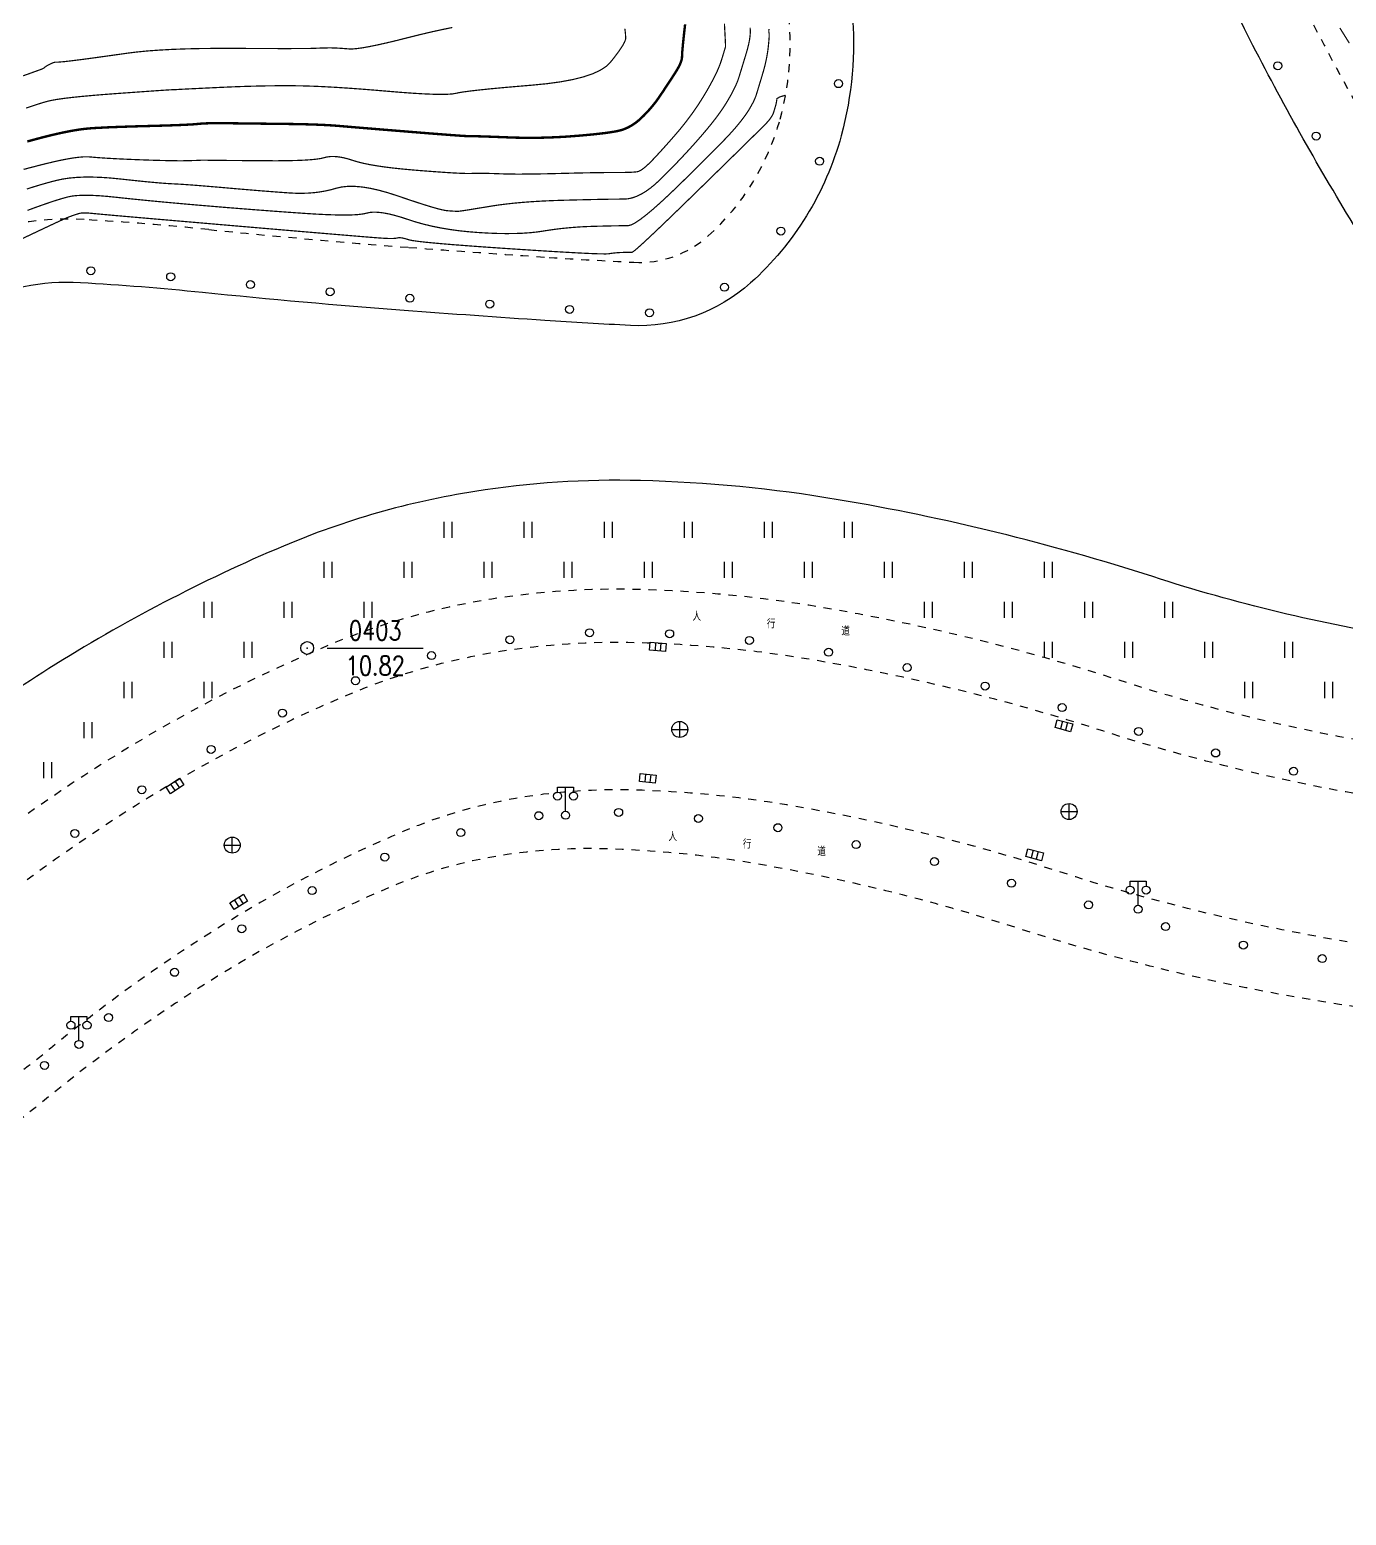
# Model space of a CAD drawing. Extents: x 1059 to 1761, y 608 to 1213.
# Drawn here: x 1209.6 to 1291.8, y 609 to 701.8 of the extents above; entities that cross this region are included whole.
import ezdxf
from ezdxf.enums import TextEntityAlignment as Align

# ---------------------------------------------------------------- set-up
doc = ezdxf.new("R2010")
doc.units = 0
doc.header["$LTSCALE"] = 0.5
doc.header["$PDSIZE"] = 0.2
doc.linetypes.add('X6', pattern=[2, 1, -1])
doc.layers.get('0').update_dxf_attribs({"linetype": 'CONTINUOUS'})
for name, color, linetype in [('DGX', 2, 'CONTINUOUS'), ('DLDW', 11, 'CONTINUOUS'), ('DLSS', 4, 'CONTINUOUS'), ('GXYZ', 2, 'CONTINUOUS'), ('KZD', 1, 'CONTINUOUS'), ('SXSS', 5, 'CONTINUOUS'), ('ZBTZ', 3, 'CONTINUOUS')]:
    doc.layers.add(name, color=color, linetype=linetype)
doc.styles.add('HZ', font='rs.shx', dxfattribs={"width": 0.8, "bigfont": 'hztxt.shx'})

# ---------------------------------------------------------------- blocks, each defined once
blk = doc.blocks.new('gc043')
for p, q in [((-1, 0), (1, 0)), ((0, -1), (0, 1))]:
    blk.add_line(p, q)
blk.add_circle((0, 0), 1)
blk = doc.blocks.new('gc041')
for p, q in [((-1, 0.5), (1, 0.5)), ((-1, -0.5), (-1, 0.5)), ((-0.33, 0.5), (-0.33, -0.5)), ((0.33, 0.5), (0.33, -0.5)), ((1, 0.5), (1, -0.5)), ((1, -0.5), (-1, -0.5))]:
    blk.add_line(p, q)
blk = doc.blocks.new('gc170')
at = {"linetype": 'Continuous'}
blk.add_circle((0, 0), 0.5, dxfattribs=at)
blk = doc.blocks.new('gc117')
blk.add_circle((0, 0), 0.8)
blk.add_point((0, 0))
blk = doc.blocks.new('gc121')
for p, q in [((-0.5, -1), (-0.5, 1)), ((0.5, -1), (0.5, 1))]:
    blk.add_line(p, q)
blk = doc.blocks.new('gc097')
for p, q in [((-1, 2.9), (-1, 3.5)), ((-1, 3.5), (1, 3.5)), ((0, 0.5), (0, 3.5)), ((1, 3.5), (1, 2.9))]:
    blk.add_line(p, q)
for centre in [(-1, 2.4), (1, 2.4), (0, 0)]:
    blk.add_circle(centre, 0.5)

msp = doc.modelspace()

# ---------------------------------------------------------------- linework, layer by layer
at = {"layer": 'DGX', "linetype": 'Continuous', "const_width": 0.075}
for points in [[(1236.006, 701.928), (1235.384, 701.802), (1234.723, 701.657), (1234.023, 701.492), (1233.284, 701.307), (1232.562, 701.125), (1231.912, 700.97), (1231.336, 700.841), (1230.833, 700.738), (1230.403, 700.661), (1230.045, 700.611), (1229.761, 700.587), (1229.55, 700.589), (1229.38, 700.603), (1229.22, 700.616), (1229.068, 700.627), (1228.926, 700.636), (1228.794, 700.643), (1228.671, 700.648), (1228.557, 700.652), (1228.452, 700.654), (1228.348, 700.655), (1228.237, 700.654), (1228.117, 700.653), (1227.99, 700.65), (1227.856, 700.646), (1227.713, 700.641), (1227.563, 700.635), (1227.404, 700.628), (1227.184, 700.621), (1226.848, 700.616), (1226.395, 700.613), (1225.827, 700.612), (1225.142, 700.612), (1224.34, 700.615), (1223.423, 700.619), (1222.389, 700.624), (1221.329, 700.625), (1220.333, 700.615), (1219.4, 700.594), (1218.531, 700.562), (1217.726, 700.518), (1216.984, 700.464), (1216.305, 700.398), (1215.69, 700.321), (1215.132, 700.242), (1214.624, 700.171), (1214.165, 700.107), (1213.757, 700.05), (1213.398, 700.001), (1213.089, 699.959), (1212.83, 699.925), (1212.62, 699.898), (1212.444, 699.876), (1212.283, 699.856), (1212.139, 699.839), (1212.01, 699.824), (1211.898, 699.811), (1211.802, 699.8), (1211.721, 699.792), (1211.657, 699.786), (1211.603, 699.782), (1211.555, 699.778), (1211.513, 699.774), (1211.476, 699.771), (1211.445, 699.768), (1211.419, 699.766), (1211.4, 699.764), (1211.385, 699.763), (1211.373, 699.762), (1211.359, 699.761), (1211.343, 699.761), (1211.326, 699.761), (1211.307, 699.761), (1211.286, 699.762), (1211.264, 699.763), (1211.24, 699.765), (1211.212, 699.764), (1211.18, 699.76), (1211.142, 699.751), (1211.1, 699.738), (1211.053, 699.72), (1211.001, 699.699), (1210.944, 699.673), (1210.882, 699.643), (1210.821, 699.612), (1210.764, 699.582), (1210.714, 699.554), (1210.668, 699.527), (1210.628, 699.502), (1210.594, 699.479), (1210.565, 699.457), (1210.541, 699.437), (1210.519, 699.418), (1210.493, 699.399), (1210.464, 699.38), (1210.432, 699.362), (1210.397, 699.345), (1210.359, 699.328), (1210.317, 699.312), (1210.272, 699.295), (1210.17, 699.259), (1209.956, 699.183), (1209.631, 699.065), (1209.194, 698.908)], [(1252.998, 702.175), (1253.018, 701.814), (1253.034, 701.508), (1253.047, 701.255), (1253.056, 701.057), (1253.063, 700.912), (1253.067, 700.821), (1253.067, 700.784), (1253.066, 700.775), (1253.065, 700.765), (1253.064, 700.757), (1253.064, 700.749), (1253.063, 700.741), (1253.063, 700.734), (1253.063, 700.728), (1253.063, 700.722), (1253.059, 700.705), (1253.048, 700.662), (1253.028, 700.595), (1253.001, 700.504), (1252.966, 700.388), (1252.924, 700.248), (1252.873, 700.083), (1252.815, 699.893), (1252.745, 699.683), (1252.657, 699.456), (1252.551, 699.212), (1252.428, 698.951), (1252.287, 698.673), (1252.129, 698.379), (1251.954, 698.067), (1251.761, 697.739), (1251.555, 697.403), (1251.339, 697.07), (1251.114, 696.739), (1250.879, 696.411), (1250.634, 696.085), (1250.38, 695.762), (1250.116, 695.441), (1249.842, 695.123), (1249.574, 694.819), (1249.327, 694.541), (1249.1, 694.289), (1248.893, 694.062), (1248.707, 693.861), (1248.542, 693.686), (1248.397, 693.537), (1248.272, 693.414), (1248.161, 693.31), (1248.056, 693.218), (1247.958, 693.138), (1247.867, 693.07), (1247.782, 693.015), (1247.704, 692.971), (1247.632, 692.94), (1247.567, 692.92), (1247.49, 692.908), (1247.386, 692.898), (1247.253, 692.889), (1247.092, 692.881), (1246.903, 692.876), (1246.686, 692.872), (1246.44, 692.87), (1246.166, 692.87), (1245.858, 692.869), (1245.51, 692.866), (1245.122, 692.861), (1244.695, 692.855), (1244.228, 692.846), (1243.721, 692.835), (1243.175, 692.821), (1242.589, 692.806), (1242.002, 692.792), (1241.454, 692.781), (1240.945, 692.773), (1240.475, 692.77), (1240.044, 692.769), (1239.651, 692.772), (1239.297, 692.779), (1238.982, 692.789), (1238.695, 692.8), (1238.425, 692.809), (1238.172, 692.815), (1237.937, 692.819), (1237.719, 692.82), (1237.519, 692.819), (1237.335, 692.816), (1237.169, 692.81), (1236.978, 692.807), (1236.718, 692.813), (1236.389, 692.826), (1235.992, 692.847), (1235.527, 692.876), (1234.994, 692.914), (1234.392, 692.959), (1233.721, 693.012), (1233.043, 693.072), (1232.419, 693.136), (1231.847, 693.205), (1231.329, 693.28), (1230.865, 693.359), (1230.453, 693.442), (1230.095, 693.531), (1229.79, 693.625), (1229.519, 693.711), (1229.261, 693.779), (1229.016, 693.828), (1228.784, 693.859), (1228.565, 693.871), (1228.36, 693.864), (1228.167, 693.838), (1227.988, 693.794), (1227.78, 693.744), (1227.501, 693.702), (1227.151, 693.667), (1226.729, 693.64), (1226.237, 693.62), (1225.673, 693.607), (1225.038, 693.602), (1224.332, 693.604), (1223.628, 693.609), (1223.001, 693.614), (1222.45, 693.619), (1221.976, 693.623), (1221.579, 693.626), (1221.258, 693.63), (1221.013, 693.632), (1220.845, 693.634), (1220.722, 693.636), (1220.613, 693.637), (1220.519, 693.638), (1220.438, 693.638), (1220.371, 693.638), (1220.319, 693.637), (1220.28, 693.636), (1220.256, 693.634), (1220.227, 693.632), (1220.176, 693.629), (1220.101, 693.626), (1220.004, 693.623), (1219.883, 693.619), (1219.74, 693.615), (1219.574, 693.611), (1219.384, 693.606), (1219.162, 693.602), (1218.897, 693.602), (1218.589, 693.605), (1218.238, 693.611), (1217.845, 693.621), (1217.408, 693.633), (1216.928, 693.649), (1216.406, 693.668), (1215.883, 693.689), (1215.404, 693.71), (1214.968, 693.731), (1214.574, 693.753), (1214.224, 693.774), (1213.917, 693.796), (1213.653, 693.817), (1213.432, 693.839), (1213.213, 693.852), (1212.954, 693.846), (1212.655, 693.82), (1212.316, 693.776), (1211.937, 693.712), (1211.519, 693.63), (1211.061, 693.528), (1210.563, 693.408), (1210.069, 693.283), (1209.623, 693.168), (1209.225, 693.063)], [(1246.78, 701.856), (1246.815, 701.551), (1246.829, 701.332), (1246.824, 701.2), (1246.795, 701.099), (1246.74, 700.976), (1246.659, 700.829), (1246.553, 700.659), (1246.421, 700.466), (1246.263, 700.25), (1246.079, 700.01), (1245.869, 699.748), (1245.597, 699.486), (1245.228, 699.248), (1244.76, 699.034), (1244.194, 698.843), (1243.53, 698.677), (1242.768, 698.535), (1241.907, 698.417), (1240.949, 698.323), (1239.993, 698.243), (1239.142, 698.168), (1238.394, 698.098), (1237.751, 698.032), (1237.212, 697.97), (1236.776, 697.914), (1236.445, 697.862), (1236.218, 697.815), (1235.997, 697.777), (1235.686, 697.756), (1235.284, 697.749), (1234.79, 697.759), (1234.206, 697.783), (1233.531, 697.823), (1232.766, 697.879), (1231.909, 697.95), (1231.031, 698.024), (1230.201, 698.089), (1229.42, 698.145), (1228.687, 698.192), (1228.002, 698.23), (1227.365, 698.258), (1226.776, 698.278), (1226.236, 698.288), (1225.712, 698.292), (1225.171, 698.291), (1224.614, 698.285), (1224.041, 698.275), (1223.452, 698.26), (1222.846, 698.241), (1222.224, 698.218), (1221.585, 698.19), (1220.978, 698.161), (1220.449, 698.136), (1219.998, 698.114), (1219.625, 698.096), (1219.33, 698.081), (1219.113, 698.07), (1218.975, 698.063), (1218.914, 698.059), (1218.89, 698.056), (1218.859, 698.054), (1218.821, 698.052), (1218.776, 698.05), (1218.725, 698.048), (1218.667, 698.046), (1218.603, 698.044), (1218.531, 698.042), (1218.41, 698.036), (1218.194, 698.023), (1217.884, 698.003), (1217.481, 697.976), (1216.983, 697.941), (1216.391, 697.899), (1215.705, 697.85), (1214.924, 697.794), (1214.135, 697.734), (1213.422, 697.674), (1212.784, 697.615), (1212.222, 697.556), (1211.737, 697.497), (1211.327, 697.439), (1210.993, 697.381), (1210.735, 697.323), (1210.485, 697.253), (1210.177, 697.158), (1209.81, 697.038), (1209.385, 696.893)], [(1254.603, 701.918), (1254.612, 701.785), (1254.615, 701.644), (1254.608, 701.492), (1254.591, 701.328), (1254.565, 701.152), (1254.529, 700.964), (1254.484, 700.765), (1254.429, 700.553), (1254.364, 700.33), (1254.297, 700.106), (1254.232, 699.892), (1254.17, 699.688), (1254.111, 699.494), (1254.055, 699.311), (1254.003, 699.138), (1253.953, 698.975), (1253.906, 698.822), (1253.855, 698.669), (1253.791, 698.505), (1253.716, 698.329), (1253.628, 698.142), (1253.528, 697.944), (1253.417, 697.735), (1253.293, 697.514), (1253.157, 697.283), (1253.006, 697.04), (1252.835, 696.784), (1252.646, 696.516), (1252.437, 696.236), (1252.209, 695.943), (1251.962, 695.638), (1251.696, 695.321), (1251.411, 694.992), (1251.116, 694.658), (1250.818, 694.328), (1250.518, 694.002), (1250.215, 693.68), (1249.911, 693.361), (1249.604, 693.046), (1249.295, 692.735), (1248.984, 692.428), (1248.675, 692.142), (1248.374, 691.894), (1248.079, 691.684), (1247.792, 691.513), (1247.513, 691.379), (1247.24, 691.284), (1246.975, 691.227), (1246.717, 691.208), (1246.435, 691.208), (1246.099, 691.204), (1245.708, 691.199), (1245.262, 691.191), (1244.762, 691.181), (1244.207, 691.168), (1243.597, 691.153), (1242.933, 691.136), (1242.256, 691.114), (1241.61, 691.084), (1240.993, 691.048), (1240.406, 691.004), (1239.85, 690.953), (1239.323, 690.895), (1238.826, 690.83), (1238.359, 690.758), (1237.933, 690.687), (1237.558, 690.625), (1237.234, 690.572), (1236.961, 690.528), (1236.739, 690.494), (1236.569, 690.469), (1236.449, 690.453), (1236.381, 690.447), (1236.333, 690.446), (1236.274, 690.446), (1236.203, 690.449), (1236.121, 690.452), (1236.028, 690.458), (1235.923, 690.464), (1235.807, 690.473), (1235.68, 690.483), (1235.516, 690.507), (1235.289, 690.557), (1234.998, 690.633), (1234.644, 690.735), (1234.227, 690.864), (1233.747, 691.018), (1233.203, 691.199), (1232.597, 691.406), (1231.978, 691.606), (1231.398, 691.766), (1230.858, 691.886), (1230.356, 691.966), (1229.894, 692.005), (1229.471, 692.005), (1229.087, 691.964), (1228.743, 691.883), (1228.412, 691.791), (1228.071, 691.714), (1227.72, 691.654), (1227.357, 691.609), (1226.985, 691.581), (1226.601, 691.569), (1226.208, 691.574), (1225.803, 691.594), (1225.381, 691.624), (1224.936, 691.657), (1224.466, 691.693), (1223.973, 691.732), (1223.456, 691.775), (1222.915, 691.82), (1222.35, 691.868), (1221.761, 691.92), (1221.185, 691.97), (1220.658, 692.014), (1220.181, 692.053), (1219.753, 692.087), (1219.374, 692.114), (1219.044, 692.136), (1218.764, 692.152), (1218.533, 692.163), (1218.3, 692.175), (1218.016, 692.194), (1217.68, 692.221), (1217.293, 692.255), (1216.853, 692.297), (1216.363, 692.347), (1215.82, 692.404), (1215.225, 692.469), (1214.621, 692.528), (1214.049, 692.566), (1213.508, 692.585), (1213, 692.584), (1212.524, 692.562), (1212.079, 692.521), (1211.667, 692.459), (1211.286, 692.378), (1210.92, 692.283), (1210.551, 692.182), (1210.179, 692.073), (1209.804, 691.958), (1209.427, 691.837)], [(1255.787, 701.839), (1255.784, 701.814), (1255.78, 701.789), (1255.776, 701.766), (1255.773, 701.743), (1255.77, 701.72), (1255.768, 701.698), (1255.768, 701.676), (1255.769, 701.655), (1255.772, 701.633), (1255.776, 701.612), (1255.782, 701.592), (1255.789, 701.572), (1255.795, 701.541), (1255.797, 701.487), (1255.796, 701.412), (1255.791, 701.314), (1255.782, 701.194), (1255.77, 701.052), (1255.754, 700.887), (1255.735, 700.701), (1255.711, 700.501), (1255.68, 700.297), (1255.644, 700.089), (1255.602, 699.877), (1255.553, 699.66), (1255.498, 699.439), (1255.438, 699.215), (1255.371, 698.986), (1255.304, 698.764), (1255.242, 698.56), (1255.186, 698.374), (1255.135, 698.207), (1255.09, 698.058), (1255.05, 697.927), (1255.016, 697.814), (1254.987, 697.719), (1254.957, 697.63), (1254.92, 697.535), (1254.876, 697.433), (1254.826, 697.325), (1254.768, 697.21), (1254.703, 697.089), (1254.631, 696.961), (1254.553, 696.827), (1254.465, 696.686), (1254.366, 696.538), (1254.256, 696.383), (1254.135, 696.22), (1254.003, 696.051), (1253.86, 695.874), (1253.706, 695.69), (1253.541, 695.499), (1253.34, 695.277), (1253.077, 694.997), (1252.753, 694.662), (1252.367, 694.269), (1251.92, 693.82), (1251.412, 693.315), (1250.843, 692.753), (1250.212, 692.134), (1249.582, 691.528), (1249.017, 691.002), (1248.516, 690.558), (1248.079, 690.194), (1247.707, 689.911), (1247.398, 689.709), (1247.155, 689.588), (1246.975, 689.548), (1246.812, 689.547), (1246.617, 689.545), (1246.39, 689.542), (1246.132, 689.537), (1245.842, 689.532), (1245.521, 689.524), (1245.167, 689.516), (1244.782, 689.505), (1244.383, 689.491), (1243.986, 689.471), (1243.592, 689.443), (1243.2, 689.409), (1242.812, 689.369), (1242.425, 689.322), (1242.042, 689.268), (1241.661, 689.207), (1241.265, 689.15), (1240.839, 689.106), (1240.382, 689.075), (1239.893, 689.058), (1239.374, 689.053), (1238.823, 689.062), (1238.242, 689.084), (1237.629, 689.119), (1237.011, 689.169), (1236.414, 689.232), (1235.838, 689.311), (1235.281, 689.405), (1234.746, 689.513), (1234.231, 689.636), (1233.737, 689.773), (1233.263, 689.926), (1232.816, 690.072), (1232.404, 690.191), (1232.027, 690.283), (1231.684, 690.347), (1231.375, 690.384), (1231.101, 690.394), (1230.861, 690.376), (1230.655, 690.331), (1230.428, 690.28), (1230.125, 690.243), (1229.745, 690.22), (1229.289, 690.212), (1228.756, 690.218), (1228.146, 690.238), (1227.46, 690.272), (1226.697, 690.321), (1225.896, 690.377), (1225.095, 690.435), (1224.295, 690.495), (1223.494, 690.556), (1222.693, 690.619), (1221.892, 690.683), (1221.091, 690.75), (1220.291, 690.817), (1219.507, 690.885), (1218.757, 690.952), (1218.041, 691.017), (1217.359, 691.081), (1216.711, 691.144), (1216.097, 691.206), (1215.517, 691.266), (1214.971, 691.325), (1214.462, 691.377), (1213.992, 691.415), (1213.562, 691.438), (1213.172, 691.448), (1212.822, 691.444), (1212.511, 691.426), (1212.24, 691.394), (1212.009, 691.348), (1211.785, 691.288), (1211.534, 691.215), (1211.256, 691.13), (1210.952, 691.031), (1210.622, 690.918), (1210.265, 690.793), (1209.881, 690.655), (1209.471, 690.503)], [(1292.029, 700.953), (1291.438, 701.898)], [(1256.816, 697.7), (1256.467, 697.593), (1256.279, 697.491), (1256.271, 697.423), (1256.261, 697.356), (1256.25, 697.289), (1256.238, 697.222), (1256.224, 697.156), (1256.208, 697.091), (1256.191, 697.027), (1256.173, 696.963), (1256.154, 696.903), (1256.138, 696.847), (1256.122, 696.796), (1256.108, 696.75), (1256.096, 696.709), (1256.085, 696.673), (1256.075, 696.642), (1256.067, 696.616), (1256.059, 696.592), (1256.049, 696.565), (1256.037, 696.538), (1256.023, 696.508), (1256.007, 696.476), (1255.99, 696.443), (1255.97, 696.408), (1255.948, 696.371), (1255.924, 696.333), (1255.897, 696.292), (1255.867, 696.249), (1255.834, 696.205), (1255.798, 696.158), (1255.759, 696.11), (1255.716, 696.059), (1255.671, 696.007), (1255.564, 695.895), (1255.336, 695.667), (1254.988, 695.321), (1254.519, 694.859), (1253.93, 694.279), (1253.22, 693.583), (1252.39, 692.77), (1251.439, 691.84), (1250.489, 690.914), (1249.66, 690.11), (1248.952, 689.431), (1248.366, 688.875), (1247.901, 688.443), (1247.557, 688.134), (1247.334, 687.948), (1247.233, 687.887), (1247.189, 687.887), (1247.135, 687.886), (1247.073, 687.885), (1247.002, 687.884), (1246.923, 687.882), (1246.834, 687.88), (1246.737, 687.878), (1246.632, 687.875), (1246.522, 687.871), (1246.413, 687.866), (1246.305, 687.858), (1246.198, 687.849), (1246.091, 687.838), (1245.985, 687.825), (1245.88, 687.81), (1245.776, 687.793), (1245.588, 687.783), (1245.232, 687.787), (1244.708, 687.805), (1244.017, 687.837), (1243.158, 687.884), (1242.132, 687.944), (1240.937, 688.019), (1239.575, 688.108), (1238.211, 688.201), (1237.013, 688.288), (1235.979, 688.367), (1235.11, 688.441), (1234.406, 688.507), (1233.867, 688.568), (1233.492, 688.621), (1233.283, 688.668), (1233.16, 688.708), (1233.047, 688.741), (1232.944, 688.766), (1232.849, 688.784), (1232.765, 688.794), (1232.689, 688.797), (1232.624, 688.792), (1232.567, 688.78), (1232.505, 688.766), (1232.422, 688.755), (1232.318, 688.749), (1232.192, 688.747), (1232.046, 688.748), (1231.879, 688.754), (1231.691, 688.763), (1231.482, 688.777), (1231.147, 688.802), (1230.582, 688.847), (1229.787, 688.913), (1228.763, 688.999), (1227.508, 689.104), (1226.023, 689.23), (1224.309, 689.376), (1222.364, 689.542), (1220.424, 689.709), (1218.724, 689.855), (1217.262, 689.981), (1216.04, 690.087), (1215.057, 690.173), (1214.314, 690.239), (1213.81, 690.285), (1213.545, 690.311), (1213.405, 690.325), (1213.277, 690.336), (1213.159, 690.342), (1213.052, 690.345), (1212.956, 690.344), (1212.87, 690.339), (1212.796, 690.33), (1212.733, 690.317), (1212.671, 690.301), (1212.602, 690.281), (1212.526, 690.258), (1212.443, 690.23), (1212.352, 690.2), (1212.254, 690.165), (1212.149, 690.127), (1212.036, 690.086), (1211.818, 689.993), (1211.395, 689.8), (1210.768, 689.507), (1209.936, 689.114), (1208.9, 688.622)]]:
    msp.add_lwpolyline(points, dxfattribs=at)
at = {"layer": 'DGX', "color": 3, "linetype": 'Continuous', "const_width": 0.15}
msp.add_lwpolyline([(1250.543, 702.129), (1250.49, 701.662), (1250.446, 701.254), (1250.41, 700.906), (1250.383, 700.616), (1250.363, 700.385), (1250.353, 700.213), (1250.35, 700.1), (1250.345, 700.01), (1250.324, 699.909), (1250.289, 699.795), (1250.24, 699.67), (1250.175, 699.533), (1250.096, 699.383), (1250.002, 699.222), (1249.894, 699.05), (1249.778, 698.871), (1249.662, 698.693), (1249.545, 698.515), (1249.429, 698.339), (1249.312, 698.162), (1249.196, 697.986), (1249.079, 697.811), (1248.962, 697.636), (1248.841, 697.462), (1248.715, 697.29), (1248.581, 697.119), (1248.441, 696.95), (1248.295, 696.781), (1248.142, 696.615), (1247.983, 696.45), (1247.817, 696.286), (1247.646, 696.13), (1247.471, 695.99), (1247.293, 695.865), (1247.11, 695.754), (1246.924, 695.659), (1246.735, 695.579), (1246.541, 695.514), (1246.344, 695.465), (1246.125, 695.423), (1245.869, 695.381), (1245.573, 695.34), (1245.24, 695.299), (1244.868, 695.258), (1244.457, 695.218), (1244.009, 695.178), (1243.521, 695.139), (1243.014, 695.103), (1242.507, 695.076), (1241.998, 695.055), (1241.488, 695.042), (1240.978, 695.037), (1240.466, 695.039), (1239.954, 695.048), (1239.441, 695.066), (1238.955, 695.085), (1238.526, 695.101), (1238.153, 695.115), (1237.835, 695.125), (1237.574, 695.133), (1237.369, 695.137), (1237.22, 695.139), (1237.127, 695.138), (1237.013, 695.14), (1236.798, 695.15), (1236.483, 695.17), (1236.068, 695.2), (1235.554, 695.238), (1234.939, 695.285), (1234.224, 695.342), (1233.41, 695.407), (1232.582, 695.475), (1231.828, 695.536), (1231.148, 695.592), (1230.541, 695.642), (1230.008, 695.686), (1229.548, 695.725), (1229.163, 695.758), (1228.851, 695.785), (1228.555, 695.807), (1228.219, 695.828), (1227.843, 695.847), (1227.427, 695.863), (1226.97, 695.878), (1226.473, 695.89), (1225.935, 695.9), (1225.357, 695.907), (1224.779, 695.914), (1224.239, 695.92), (1223.739, 695.926), (1223.277, 695.931), (1222.855, 695.937), (1222.471, 695.941), (1222.127, 695.946), (1221.822, 695.95), (1221.544, 695.953), (1221.285, 695.953), (1221.043, 695.951), (1220.818, 695.946), (1220.61, 695.939), (1220.421, 695.929), (1220.248, 695.917), (1220.093, 695.902), (1219.917, 695.886), (1219.682, 695.87), (1219.387, 695.854), (1219.032, 695.838), (1218.618, 695.822), (1218.145, 695.806), (1217.612, 695.79), (1217.019, 695.774), (1216.418, 695.758), (1215.859, 695.741), (1215.342, 695.724), (1214.867, 695.706), (1214.434, 695.688), (1214.044, 695.668), (1213.696, 695.649), (1213.389, 695.628), (1213.092, 695.601), (1212.772, 695.561), (1212.427, 695.508), (1212.059, 695.442), (1211.667, 695.363), (1211.251, 695.271), (1210.812, 695.166), (1210.349, 695.048), (1209.888, 694.926), (1209.455, 694.807)], dxfattribs=at)
at = {"layer": 'DLSS', "linetype": 'X6', "flags": 128}
for points in [[(1405.624, 701.519, 0.023491), (1388.946, 697.665, 0.038552), (1378.841, 693.963, 0.006529), (1362.365, 686.181, 0.01772), (1356.259, 682.926, 0.061108), (1340.875, 671.298, -0.068267), (1328.257, 662.041, -0.016009), (1322.768, 659.289, -0.02366), (1319.075, 657.791, -0.045219), (1311.753, 655.94, -0.054238), (1305.676, 655.642, -0.016984), (1302.16, 655.972, -0.008186), (1294.556, 657.073, -0.038193), (1277.652, 661.147, 0.036458), (1258.974, 665.717, 0.035354), (1247.582, 666.819, 0.045553), (1238.471, 666.223, 0.061008), (1228.1, 663.26, 0.040861), (1214.444, 656.12, 0.02985), (1203.233, 648.064, -0.02999), (1192.717, 640.511, -0.020006), (1180.636, 633.548, -0.026961), (1171.369, 629.309, -0.054055), (1160.073, 626.219, -0.04426), (1145.532, 625.191, -0.019079), (1136.568, 625.694, -0.029014), (1130.945, 626.556, -0.033538), (1120.283, 629.591, -0.038874), (1111.674, 633.456, -0.013137), (1106.236, 636.613, -0.020575), (1103.041, 638.768, -0.022143), (1098.098, 642.756, -0.017543), (1092.178, 648.363, -0.021757), (1089.667, 651.146, -0.01219), (1085.315, 656.683, -0.059278), (1079.196, 667.289, -0.062631), (1076.018, 678.349, -0.023199), (1075.31, 684.86, -0.062756), (1075.418, 686.568, -0.014391), (1077.831, 697.485, 0.00835), (1082.317, 716.674, 0.00067), (1087.064, 738.772, 0.004508), (1087.747, 742.12, 0.013968), (1088.586, 747.179, 0.003122), (1091.46, 769.142, 0.007981), (1093.75, 790.285, 0.017627), (1094.307, 800.086, 0.024093), (1094.112, 807.365, 0.011914), (1092.709, 821.525, 0.010278), (1091.978, 826.602, 0.009428), (1090.967, 832.077, 0.063866), (1090.093, 834.638, 0.027206), (1087.788, 838.75, 0.027206)], [(1406.22, 698.247, 0.023491), (1389.846, 694.463, 0.038552), (1380.222, 690.938, 0.006529), (1363.824, 683.193, 0.01772), (1357.926, 680.049, 0.061108), (1343.188, 668.909, -0.068267), (1329.842, 659.117, -0.016009), (1324.163, 656.27, -0.02366), (1320.178, 654.654, -0.045219), (1312.273, 652.656, -0.054238), (1305.478, 652.323, -0.016984), (1301.738, 652.674, -0.008186), (1294.026, 653.79, -0.038193), (1276.629, 657.983, 0.036458), (1258.421, 662.438, 0.035354), (1247.496, 663.494, 0.045553), (1238.989, 662.938, 0.061008), (1229.395, 660.198, 0.040861), (1216.22, 653.309, 0.030612), (1205.075, 645.274, -0.032321), (1194.492, 637.699, -0.018438), (1180.8, 629.864, -0.032389), (1172.587, 626.215, -0.034847), (1162.45, 623.26, -0.040464), (1153.434, 622.052, -0.007224), (1149.162, 621.89, -0.008372), (1145.473, 621.866, -0.021019), (1138.428, 622.234, -0.01798), (1130.251, 623.304, -0.044583), (1120.557, 625.833, -0.038874), (1110.081, 630.537, -0.013137), (1104.492, 633.782, -0.020575), (1101.07, 636.09, -0.022143), (1095.897, 640.263, -0.017543), (1089.808, 646.03, -0.021757), (1087.103, 649.028, -0.01219), (1082.651, 654.693, -0.059278), (1076.139, 665.979, -0.062631), (1072.732, 677.837, -0.023199), (1071.991, 684.654, -0.062756), (1072.152, 687.192, -0.014391), (1074.606, 698.295, 0.00835), (1079.067, 717.377, 0.00067), (1083.812, 739.466, 0.004508), (1084.483, 742.755, 0.013968), (1085.291, 747.631, 0.003122), (1088.16, 769.553, 0.007981), (1090.439, 790.59, 0.017627), (1090.982, 800.157, 0.024093), (1090.796, 807.116, 0.011914), (1089.409, 821.118, 0.010278), (1088.697, 826.06, 0.009428), (1087.709, 831.412, 0.063866), (1087.108, 833.172, 0.027206), (1084.98, 836.969)], [(1407.869, 689.19, 0.023491), (1392.338, 685.601, 0.038552), (1384.045, 682.563, 0.006529), (1367.864, 674.921, 0.01772), (1362.542, 672.084, 0.061108), (1349.592, 662.295, -0.068267), (1334.229, 651.023, -0.016009), (1328.022, 647.912, -0.02366), (1323.231, 645.969, -0.045219), (1313.715, 643.563, -0.054238), (1304.931, 643.133, -0.016984), (1300.568, 643.542, -0.008186), (1292.558, 644.702, -0.038193), (1273.795, 649.224, 0.036458), (1256.89, 653.36, 0.035354), (1247.259, 654.292, 0.045553), (1240.423, 653.844, 0.061008), (1232.981, 651.719, 0.040861), (1221.137, 645.526, 0.030612), (1210.905, 638.15, -0.032321), (1199.356, 629.883, -0.018438), (1185.074, 621.711, -0.032389), (1175.773, 617.578, -0.034847), (1164.406, 614.264, -0.040464), (1153.915, 612.859, -0.007224), (1149.377, 612.687, -0.008372), (1145.38, 612.661, -0.021019), (1137.562, 613.069, -0.01798), (1128.729, 614.225, -0.044583), (1117.45, 617.167, -0.038874), (1105.67, 622.457, -0.013137), (1099.662, 625.945, -0.020575), (1095.612, 628.676, -0.022143), (1089.806, 633.361, -0.017543), (1083.247, 639.572, -0.021757), (1080.006, 643.165, -0.01219), (1075.276, 649.182, -0.059278), (1067.678, 662.353, -0.062631), (1063.636, 676.419, -0.023199), (1062.802, 684.084, -0.062756), (1063.11, 688.92, -0.014391), (1065.678, 700.54, 0.00835), (1070.069, 719.323, 0.00067), (1074.809, 741.387, 0.004508), (1075.447, 744.514, 0.013968), (1076.171, 748.882, 0.003122), (1079.025, 770.69, 0.007981), (1081.272, 791.435, 0.017627), (1081.778, 800.354, 0.024093), (1081.616, 806.427, 0.011914), (1080.272, 819.993, 0.010278), (1079.614, 824.56, 0.008973), (1078.738, 829.33, 0.025256), (1077.206, 832.038, 0.025256)], [(1406.538, 685.556, 0.023491), (1391.227, 682.018, 0.038552), (1383.28, 679.107, 0.006529), (1367.156, 671.492, 0.01772), (1361.984, 668.734, 0.061108), (1349.5, 659.298, -0.068267), (1333.611, 647.641, -0.016009), (1327.268, 644.461, -0.02366), (1322.266, 642.432, -0.045219), (1312.33, 639.92, -0.054238), (1303.028, 639.465, -0.016984), (1298.503, 639.889, -0.008186), (1290.415, 641.06, -0.038193), (1271.297, 645.668, 0.036458), (1254.731, 649.721, 0.035354), (1245.437, 650.62, 0.045553), (1239.036, 650.201, 0.061008), (1232.154, 648.236, 0.040861), (1220.658, 642.224, 0.030612), (1210.664, 635.019, -0.032321), (1198.862, 626.572, -0.018438), (1184.427, 618.312, -0.032389), (1174.842, 614.053, -0.034847), (1163.155, 610.646, -0.040464), (1152.28, 609.189, -0.007224), (1147.673, 609.015, -0.008372), (1143.595, 608.988, -0.021019), (1135.576, 609.407, -0.01798), (1126.572, 610.585, -0.044583), (1114.88, 613.636, -0.038874), (1102.76, 619.078, -0.013137), (1096.643, 622.629, -0.020575), (1092.43, 625.471, -0.022143), (1086.458, 630.289, -0.017543), (1079.777, 636.615, -0.021757), (1076.396, 640.363, -0.01219), (1071.595, 646.473, -0.059278), (1063.712, 660.134, -0.062631), (1059.506, 674.775, -0.023199), (1058.648, 682.662, -0.062756), (1058.993, 688.096, -0.014391), (1061.592, 699.851, 0.00835), (1065.964, 718.555, 0.00067), (1070.703, 740.614, 0.004508), (1071.332, 743.698, 0.013968), (1072.034, 747.934, 0.003122), (1074.884, 769.713, 0.007981), (1077.123, 790.382, 0.017627), (1077.62, 799.132, 0.024093), (1077.464, 804.973, 0.011914), (1076.131, 818.425, 0.010278), (1075.487, 822.895, 0.008362), (1074.691, 827.262, 0.022488), (1073.42, 829.479, 0.022488)]]:
    msp.add_lwpolyline(points, format="xyb", dxfattribs=at)
at = {"layer": 'DLSS', "linetype": 'X6'}
for points in [[(1257.029, 702.564, -0.089715), (1256.476, 696.199, -0.144016), (1251.993, 688.913, -0.198568), (1247.331, 687.259, -0.003845), (1242.048, 687.569, -0.002335), (1233.29, 688.193, -0.006428), (1220.792, 689.303, 0.010639), (1213.006, 689.928, 0.130561), (1204.127, 688.121, 0.093388)], [(1295.661, 691.692, -0.019178), (1289.34, 702.974, -0.019447)]]:
    msp.add_lwpolyline(points, format="xyb", dxfattribs=at)
at = {"layer": 'KZD', "linetype": 'Continuous'}
msp.add_line((1228.191, 663.161), (1234.191, 663.161), dxfattribs=at)
at = {"layer": 'SXSS', "linetype": 'Continuous'}
for points in [[(1292.289, 689.63, -0.019178), (1285.821, 701.176, -0.019447), (1280.712, 712.217, 0.024343)], [(1406.164, 708.526, 0.025855), (1387.104, 704.217, 0.038552), (1376.015, 700.155, 0.006529), (1359.378, 692.297, 0.01772), (1352.846, 688.815, 0.061108), (1336.14, 676.187, -0.068267), (1325.014, 668.024, -0.016009), (1319.915, 665.468, -0.02366), (1316.818, 664.212, -0.045219), (1310.687, 662.662, -0.054238), (1306.08, 662.436, -0.016984), (1303.025, 662.723, -0.008186), (1295.642, 663.792, -0.038193), (1279.747, 667.623, 0.036458), (1260.106, 672.428, 0.035354), (1247.757, 673.622, 0.045553), (1237.411, 672.946, 0.061008), (1225.449, 669.529, 0.040861), (1210.809, 661.874, 0.02985), (1198.939, 653.344, -0.001927), (1198.332, 652.854, -0.020006)], [(1260.965, 702.928, -0.089715), (1260.29, 695.162, -0.144016), (1254.637, 685.976, -0.198568), (1247.13, 683.312, -0.003845), (1241.785, 683.626, -0.002335), (1232.991, 684.252, -0.006428), (1220.392, 685.371, 0.010639), (1212.773, 685.983, 0.130561), (1205.884, 684.581, 0.093388)]]:
    msp.add_lwpolyline(points, format="xyb", dxfattribs=at)

# ---------------------------------------------------------------- block references
at = {"layer": 'DLDW', "linetype": 'Continuous', "xscale": 0.5, "yscale": 0.5}
for p in [(1243.074, 652.715), (1278.834, 646.843), (1212.686, 638.398)]:
    msp.add_blockref('gc097', p, dxfattribs=at)
at = {"layer": 'GXYZ', "linetype": 'Continuous', "xscale": 0.5, "yscale": 0.5, "zscale": 0.5}
for p, rotation in [((1248.847, 663.24, 10.515), 355.3732624990482), ((1274.206, 658.308, 10.38), 344.7374055391156), ((1248.207, 655.024, 10.526), 354.7704754811212), ((1218.683, 654.548, 10.709), 33.88193292337761), ((1272.377, 650.248, 10.36), 344.9653275142995), ((1222.66, 647.305, 10.694), 31.88655537465523)]:
    msp.add_blockref('gc041', p, dxfattribs=dict(at, rotation=rotation))
at = {"layer": 'GXYZ', "linetype": 'Continuous', "xscale": 0.5, "yscale": 0.5}
for p in [(1250.209, 658.078, 10.554), (1274.527, 652.949, 10.408), (1222.26, 650.847, 10.719)]:
    msp.add_blockref('gc043', p, dxfattribs=at)
at = {"layer": 'KZD', "linetype": 'Continuous', "xscale": 0.5, "yscale": 0.5}
msp.add_blockref('gc117', (1226.941, 663.161, 10.815), dxfattribs=at)
at = {"layer": 'ZBTZ', "linetype": 'Continuous', "xscale": 0.5, "yscale": 0.5}
for p, rotation in [((1287.56, 699.534, 7.252), 117.8132228367095), ((1260.123, 698.42, 7.252), 263.2280625527554), ((1289.957, 695.146, 7.252), 119.4807555694755), ((1258.942, 693.575, 7.252), 248.8779582368919), ((1256.53, 689.213, 7.252), 233.244270604867), ((1213.428, 686.732, 7.252), 176.4326968009846), ((1218.413, 686.352, 7.252), 174.8447838773916), ((1223.389, 685.866, 7.252), 174.530202050118), ((1253.002, 685.701, 7.252), 213.6526143823146), ((1228.369, 685.415, 7.252), 175.1134350531938), ((1233.353, 685.014, 7.252), 175.6797168444957), ((1238.34, 684.651, 7.252), 175.9834398342815), ((1243.328, 684.316, 7.252), 176.442865985514), ((1248.322, 684.108, 7.252), 183.9271896297253), ((1239.602, 663.678, 10.398), 188.0893251544475), ((1244.58, 664.12, 10.398), 182.0615864342564), ((1249.578, 664.055, 10.398), 177.0143244441976), ((1254.56, 663.635, 10.398), 173.3579943165121), ((1234.704, 662.689, 10.398), 194.8405620375714), ((1259.505, 662.901, 10.398), 169.9876044583142), ((1264.411, 661.937, 10.398), 167.7728103645576), ((1229.959, 661.122, 10.398), 201.7137441145388), ((1269.276, 660.784, 10.398), 165.5580162708011), ((1225.388, 659.099, 10.398), 205.4962142845478), ((1274.092, 659.444, 10.398), 163.3432221770445), ((1278.865, 657.954, 10.398), 163.1245143400998), ((1220.936, 656.824, 10.398), 208.6184951688859), ((1283.679, 656.605, 10.398), 165.5800264451857), ((1288.547, 655.464, 10.398), 168.0355385502716), ((1216.614, 654.311, 10.398), 211.7407760532242), ((1241.402, 652.689), 184.7922050780884), ((1246.392, 652.895), 178.882175417614), ((1251.372, 652.512), 173.4180553448216), ((1212.426, 651.581, 10.398), 214.3787418242065), ((1236.528, 651.631), 194.3884243730277), ((1256.339, 651.939), 173.4180553448216), ((1261.225, 650.882), 167.7621338712166), ((1231.786, 650.099), 204.0711367792963), ((1266.112, 649.822), 167.7621338712166), ((1270.926, 648.471), 164.2719663353663), ((1227.247, 648.007), 208.517463205348), ((1275.738, 647.116), 164.2719663353663), ((1222.853, 645.62), 208.517463205348), ((1280.551, 645.76), 164.2719663353663), ((1285.409, 644.604), 170.3006191563589), ((1218.657, 642.903), 213.1863529561926), ((1290.338, 643.762), 170.3006191563589), ((1214.533, 640.079), 216.766726378376), ((1210.528, 637.086), 216.766726378376)]:
    msp.add_blockref('gc170', p, dxfattribs=dict(at, rotation=rotation))
for p in [(1235.749, 670.54), (1240.749, 670.54), (1245.749, 670.54), (1250.749, 670.54), (1255.749, 670.54), (1260.749, 670.54), (1228.249, 668.04), (1233.249, 668.04), (1238.249, 668.04), (1243.249, 668.04), (1248.249, 668.04), (1253.249, 668.04), (1258.249, 668.04), (1263.249, 668.04), (1268.249, 668.04), (1273.249, 668.04), (1220.749, 665.54), (1225.749, 665.54), (1230.749, 665.54), (1265.749, 665.54), (1270.749, 665.54), (1275.749, 665.54), (1280.749, 665.54), (1218.249, 663.04), (1223.249, 663.04), (1273.249, 663.04), (1278.249, 663.04), (1283.249, 663.04), (1288.249, 663.04), (1215.749, 660.54), (1220.749, 660.54), (1285.749, 660.54), (1290.749, 660.54), (1213.249, 658.04), (1210.749, 655.54)]:
    msp.add_blockref('gc121', p, dxfattribs=at)

# ---------------------------------------------------------------- texts
at = {"layer": 'DLSS', "linetype": 'Continuous', "style": 'HZ', "width": 0.8}
for s, p in [('人', (1251.001, 664.861)), ('行', (1255.649, 664.403)), ('道', (1260.298, 663.945)), ('人', (1249.502, 651.1)), ('行', (1254.15, 650.643)), ('道', (1258.798, 650.185))]:
    msp.add_text(s, height=0.5, dxfattribs=at).set_placement(p)
at = {"layer": 'KZD', "linetype": 'Continuous', "style": 'HZ', "width": 0.8}
for s, p in [('0403', (1231.191, 664.261)), ('10.82', (1231.191, 662.061))]:
    msp.add_text(s, height=1.2, dxfattribs=at).set_placement(p, align=Align.MIDDLE)

doc.saveas('drawing.dxf')
